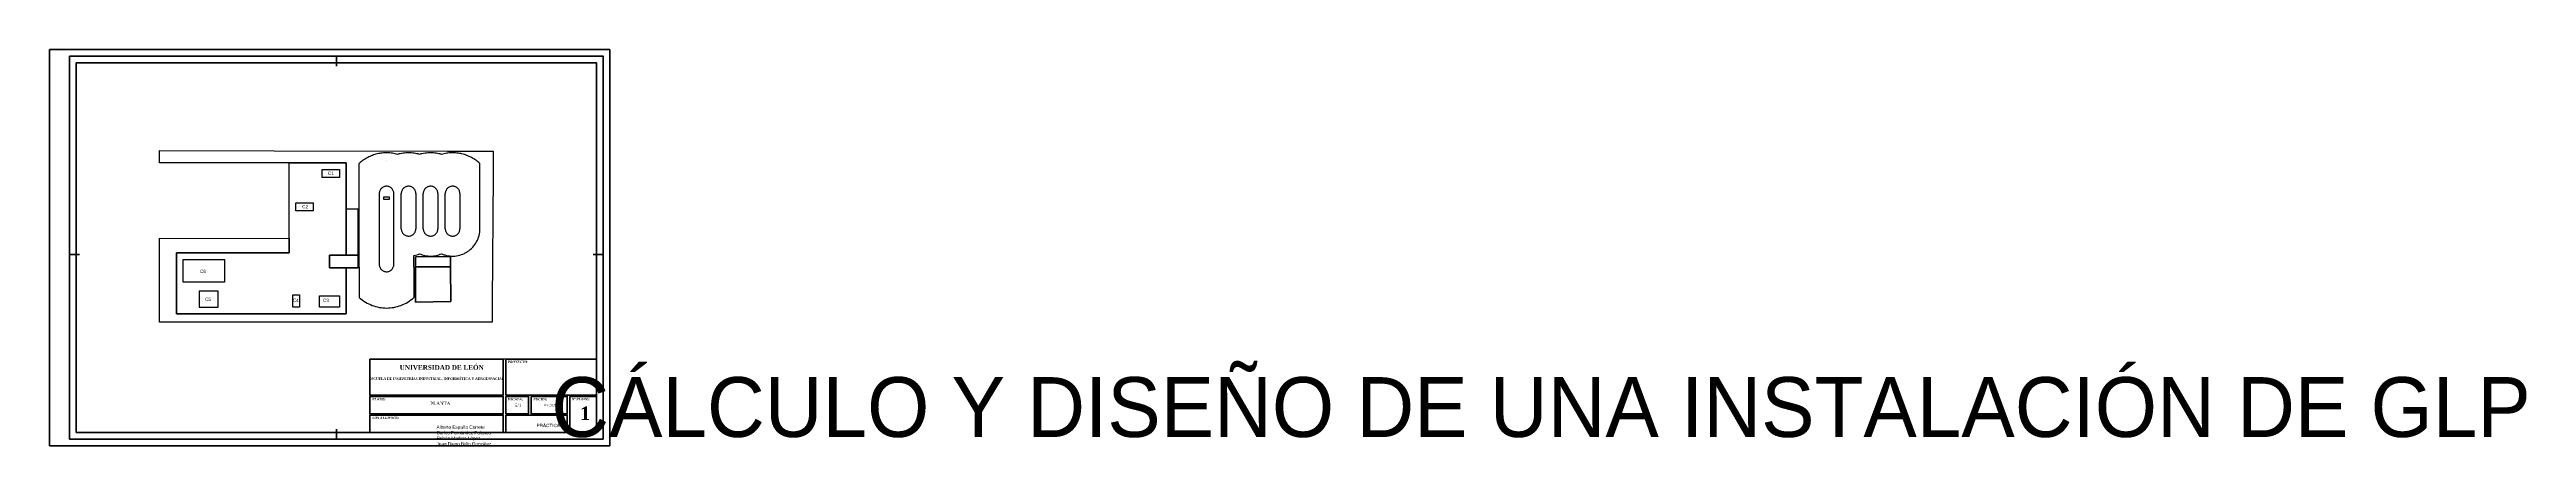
# Paper-space layout 'Presentación1' of a CAD drawing. Header units: metres. Extents: x -94 to 1762, y 47 to 344.
# The model-space entities are those that its viewports show. They can reach past a viewport. Long polylines and large blocks are cut down to what shows.
import ezdxf
from ezdxf.enums import TextEntityAlignment as Align

# ---------------------------------------------------------------- set-up
doc = ezdxf.new("R2018")
doc.units = ezdxf.units.M
doc.header["$LTSCALE"] = 25.4
doc.layers.get('0').update_dxf_attribs({"linetype": 'CONTINUOUS'})
doc.layers.add('CAJETÍN_bloque', color=7, linetype='CONTINUOUS', lineweight=70)
doc.layers.add('CAPA DE TEXTOS', color=250, linetype='CONTINUOUS', lineweight=18)
for name, color, linetype in [('CONSTRUCCION', 6, 'CONTINUOUS'), ('Consumidores', 130, 'CONTINUOUS'), ('Deposito', 110, 'CONTINUOUS'), ('FORMATO DE LÁMINA', 7, 'CONTINUOUS'), ('Nombres', 240, 'CONTINUOUS'), ('PARCELA', 7, 'CONTINUOUS')]:
    doc.layers.add(name, color=color, linetype=linetype)
doc.layers.add('VENTANAS', color=250, linetype='CONTINUOUS', plot=False)
doc.styles.add('Times New Roman 1.8 mm', font='times.ttf')
doc.styles.add('Times New Roman 2.5 mm', font='times.ttf', dxfattribs={"height": 0.0635})
doc.styles.add('TMR  1.8 mm Negrita', font='timesbd.ttf')
doc.styles.add('TMR 10 mm Negrita', font='timesbd.ttf', dxfattribs={"height": 0.254})
doc.styles.add('TMR 3.5 mm Negrita', font='timesbd.ttf', dxfattribs={"height": 0.0889})
doc.styles.add('TNR 1.8 mm cursiva negrita', font='timesbi.ttf')

# ---------------------------------------------------------------- blocks, each defined once
blk = doc.blocks.new('*U1')
at = {"layer": 'CAJETÍN_bloque'}
for points in [[(240, 65), (340, 65), (340, 38), (240, 38)], [(410, 65), (342, 65), (342, 38), (410, 38)], [(240, 37), (340, 37), (340, 24), (240, 24)], [(240, 23), (340, 23), (340, 10), (240, 10)], [(342, 37), (359, 37), (359, 24), (342, 24)], [(342, 10), (388, 10), (388, 23), (342, 23)], [(361, 37), (388, 37), (388, 24), (361, 24)], [(390, 37), (410, 37), (410, 10), (390, 10)]]:
    blk.add_lwpolyline(points, close=True, dxfattribs=at)
at = {"layer": 'FORMATO DE LÁMINA', "lineweight": 70}
for p, q in [((215, 284.5), (215, 292)), ((22.5, 143.5), (15, 143.5)), ((407.5, 143.5), (415, 143.5)), ((215, 12.5), (215, 5))]:
    blk.add_line(p, q, dxfattribs=at)
at = {"layer": 'FORMATO DE LÁMINA', "lineweight": 35}
blk.add_lwpolyline([(420, 297), (420, 0), (0, 0), (0, 297)], close=True, dxfattribs=at)
at = {"layer": 'FORMATO DE LÁMINA', "lineweight": 50}
blk.add_lwpolyline([(415, 5), (15, 5), (15, 292), (415, 292)], close=True, dxfattribs=at)
at = {"layer": 'FORMATO DE LÁMINA', "lineweight": 70, "ltscale": 25}
blk.add_lwpolyline([(20, 10), (20, 287), (410, 287), (410, 10)], close=True, dxfattribs=at)
at = {"layer": 'CAPA DE TEXTOS', "style": 'TMR 3.5 mm Negrita'}
blk.add_text('UNIVERSIDAD DE LEÓN', height=3.5, dxfattribs=at).set_placement((293.9, 60.5), align=Align.TOP_CENTER)
at = {"layer": 'CAPA DE TEXTOS', "style": 'TNR 1.8 mm cursiva negrita'}
for s, p in [('PROYECTO:', (343.4, 62)), ('PLANO:', (241.8, 34)), ('LOS ALUMNOS:', (241.8, 20.1)), ('ESCALA:', (343.4, 34)), ('FECHA:', (362.6, 34)), ('Nº PLANO:', (391.3, 34))]:
    blk.add_text(s, height=1.8, dxfattribs=at).set_placement(p)
at = {"layer": 'CAPA DE TEXTOS', "style": 'TMR  1.8 mm Negrita'}
blk.add_text('ESCUELA DE INGENIERÍAS INDUSTRIAL, INFORMÁTICA Y AEROESPACIAL', height=1.8, dxfattribs=at).set_placement((290, 48.9), align=Align.BOTTOM_CENTER)
at = {"layer": 'CAPA DE TEXTOS', "lineweight": 30, "flags": 104}
for tag, height, p in [('PROYECTO', 2.5, (376, 51.5)), ('ELALUMNO', 1.5, (290, 15.3)), ('TRABAJO', 1.8, (365, 16.5))]:
    blk.add_attdef(tag, text='', height=height, dxfattribs=at).set_placement(p, align=Align.MIDDLE_CENTER)
at = {"layer": 'CAPA DE TEXTOS', "style": 'Times New Roman 2.5 mm'}
for tag, p in [('PLANO', (292.9, 30.5)), ('ESCALA', (351.1, 29.1))]:
    blk.add_attdef(tag, text='', height=2.5, dxfattribs=at).set_placement(p, align=Align.CENTER)
at = {"layer": 'CAPA DE TEXTOS'}
for tag, height, style, p in [('FECHA', 1.8, 'Times New Roman 1.8 mm', (375.4, 30.5)), ('Nº', 10, 'TMR 10 mm Negrita', (401.5, 24.4))]:
    blk.add_attdef(tag, text='', height=height, dxfattribs=dict(at, style=style)).set_placement(p, align=Align.MIDDLE_CENTER)

msp = doc.modelspace()

# ---------------------------------------------------------------- linework, layer by layer
at = {"layer": 'CONSTRUCCION'}
for points in [[(7353.68, 119723.73), (7351.43, 119723.73), (7347.13, 119723.73), (7336.78, 119723.73), (7334.24, 119723.73), (7334.24, 119725.18), (7334.25, 119725.58), (7351.45, 119725.55), (7377.43, 119725.5), (7384.26, 119725.49), (7384.26, 119725.08), (7384.24, 119721.87), (7384.11, 119702.91), (7384.1, 119699.84), (7377.26, 119699.84), (7351.27, 119699.83), (7335.29, 119699.83), (7334.24, 119699.84), (7334.24, 119712.07), (7334.24, 119712.42), (7353.67, 119712.38), (7353.68, 119710.22), (7336.78, 119710.22), (7336.78, 119701.1), (7362.23, 119701.09), (7362.24, 119708), (7364.01, 119708), (7364.01, 119709.91), (7364.02, 119716.81), (7362.24, 119716.82), (7362.24, 119723.73), (7353.68, 119723.73)], [(7362.24, 119708), (7362.23, 119701.09), (7336.78, 119701.1), (7336.78, 119710.22), (7353.68, 119710.22), (7353.67, 119712.38), (7353.67, 119712.71), (7353.67, 119714.6), (7353.68, 119723.73), (7362.24, 119723.73), (7362.24, 119716.82), (7362.24, 119709.91), (7359.74, 119709.91), (7359.74, 119708), (7362.24, 119708)], [(7362.24, 119709.91), (7362.24, 119716.82), (7364.02, 119716.81), (7364.01, 119709.91), (7362.24, 119709.91)], [(7362.24, 119708), (7359.74, 119708), (7359.74, 119709.91), (7362.24, 119709.91), (7364.01, 119709.91), (7364.01, 119708), (7362.24, 119708)], [(7377.89, 119708.15), (7377.88, 119709.67), (7372.6, 119709.64), (7372.6, 119708.12), (7372.64, 119702.84), (7377.91, 119702.95), (7377.89, 119708.15)], [(7372.6, 119708.12), (7372.6, 119709.64), (7377.88, 119709.67), (7377.89, 119708.15), (7372.6, 119708.12)], [(7377.89, 119708.15), (7377.91, 119702.95), (7372.64, 119702.84), (7372.6, 119708.12), (7377.89, 119708.15)]]:
    msp.add_lwpolyline(points, dxfattribs=at)
at = {"layer": 'Consumidores', "linetype": 'Continuous'}
for p, q in [((7358.64, 119721.53), (7358.64, 119722.73)), ((7358.64, 119722.73), (7361.24, 119722.73)), ((7361.24, 119721.53), (7358.64, 119721.53)), ((7361.24, 119722.73), (7361.24, 119721.53)), ((7354.67, 119716.53), (7354.67, 119717.73)), ((7354.67, 119717.73), (7357.27, 119717.73)), ((7357.27, 119716.53), (7354.67, 119716.53)), ((7357.27, 119717.73), (7357.27, 119716.53)), ((7336.78, 119710.22), (7337.78, 119710.22)), ((7337.78, 119709.22), (7343.98, 119709.22)), ((7337.78, 119705.82), (7337.78, 119709.22)), ((7343.98, 119709.22), (7343.98, 119705.82)), ((7343.98, 119705.82), (7337.78, 119705.82)), ((7340.18, 119704.5), (7340.18, 119702.1)), ((7343.03, 119704.5), (7340.18, 119704.5)), ((7340.18, 119702.1), (7343.03, 119702.1)), ((7343.03, 119702.1), (7343.03, 119704.5)), ((7354.23, 119702.09), (7354.23, 119703.96)), ((7354.23, 119703.96), (7355.23, 119703.96)), ((7355.23, 119702.09), (7354.23, 119702.09)), ((7355.23, 119703.96), (7355.23, 119702.09)), ((7358.23, 119702.09), (7358.23, 119703.79)), ((7358.23, 119703.79), (7361.23, 119703.79)), ((7361.23, 119702.09), (7358.23, 119702.09)), ((7361.23, 119703.79), (7361.23, 119702.09))]:
    msp.add_line(p, q, dxfattribs=at)
at = {"layer": 'Deposito', "linetype": 'Continuous'}
for p, q in [((7368.34, 119724.14), (7368.34, 119724.14)), ((7364.18, 119708.07), (7364.18, 119723.65)), ((7382.28, 119713.85), (7382.28, 119723.65)), ((7367.18, 119719.13), (7367.18, 119708.51)), ((7367.88, 119718.23), (7367.88, 119718.63)), ((7367.88, 119718.63), (7368.68, 119718.63)), ((7368.68, 119718.23), (7367.88, 119718.23)), ((7368.68, 119718.63), (7368.68, 119718.23)), ((7369.38, 119708.51), (7369.38, 119719.13)), ((7370.48, 119713.85), (7370.48, 119719.13)), ((7372.68, 119719.13), (7372.68, 119713.85)), ((7373.78, 119713.85), (7373.78, 119719.13)), ((7375.98, 119719.13), (7375.98, 119713.85)), ((7377.08, 119713.85), (7377.08, 119719.13)), ((7379.28, 119719.13), (7379.28, 119713.85)), ((7372.38, 119708.07), (7372.38, 119709.83)), ((7364.18, 119708.07), (7364.18, 119703.56)), ((7372.38, 119708.07), (7372.38, 119703.56))]:
    msp.add_line(p, q, dxfattribs=at)
for centre, radius, start, end in [((7368.28, 119719.13), 6.1, 74.3065, 132.2318), ((7371.58, 119719.13), 6.1, 74.3065, 105.6935), ((7374.88, 119719.13), 6.1, 74.3065, 105.6935), ((7378.18, 119719.13), 6.1, 47.7682, 105.6935), ((7368.28, 119719.13), 1.1, 0, 180), ((7371.58, 119719.13), 1.1, 0, 180), ((7374.88, 119719.13), 1.1, 0, 180), ((7378.18, 119719.13), 1.1, 0, 180), ((7371.58, 119713.85), 1.1, 180, 0), ((7374.88, 119713.85), 1.1, 180, 0), ((7378.18, 119713.85), 4.1, 246.2693, 0), ((7378.18, 119713.85), 1.1, 180, 0), ((7371.58, 119713.85), 4.1, 281.2518, 293.7307), ((7374.88, 119713.85), 4.1, 246.2693, 293.7307), ((7368.28, 119708.51), 1.1, 180, 0), ((7368.28, 119708.07), 6.1, 227.7682, 312.2318)]:
    msp.add_arc(centre, radius, start, end, dxfattribs=at)
at = {"layer": 'PARCELA'}
msp.add_lwpolyline([(7334.24, 119712.07), (7334.24, 119712.42), (7353.67, 119712.38), (7353.67, 119712.71), (7353.67, 119714.6), (7353.68, 119723.73), (7351.43, 119723.73), (7347.13, 119723.73), (7336.78, 119723.73), (7334.24, 119723.73), (7334.24, 119725.18), (7334.25, 119725.58), (7351.45, 119725.55), (7377.43, 119725.5), (7384.26, 119725.49), (7384.26, 119725.08), (7384.24, 119721.87), (7384.11, 119702.91), (7384.1, 119699.84), (7377.26, 119699.84), (7351.27, 119699.83), (7335.29, 119699.83), (7334.24, 119699.84), (7334.24, 119712.07)], dxfattribs=at)

# ---------------------------------------------------------------- texts
at = {"layer": 'Nombres', "linetype": 'Continuous', "char_height": 0.5, "width": 0.875, "attachment_point": 1}
for s, insert in [('C1', (7359.49, 119722.42)), ('C2', (7355.64, 119717.42)), ('C6', (7340.32, 119707.72)), ('C5', (7341.08, 119703.53)), ('C4', (7354.23, 119703.38))]:
    msp.add_mtext(s, dxfattribs=dict(at, insert=insert))
at = {"layer": 'Nombres', "linetype": 'Continuous', "insert": (7358.77, 119703.36), "char_height": 0.5, "attachment_point": 1}
msp.add_mtext_dynamic_manual_height_columns('C3', width=1.8783, gutter_width=0.0254, heights=[0], dxfattribs=at)

psp = doc.layouts.new('Presentación1')

# ---------------------------------------------------------------- linework, layer by layer
at = {"layer": 'VENTANAS', "linetype": 'Continuous'}
psp.add_lwpolyline([(-74.4, 334), (315.6, 334), (315.6, 112), (145.6, 112), (145.6, 57), (-74.4, 57), (-74.4, 334)], close=True, dxfattribs=at)

# ---------------------------------------------------------------- block references
at = {"linetype": 'Continuous'}
ref = psp.add_blockref('*U1', (-94.4, 47), dxfattribs=at)
ref.add_attrib('PLANO', 'PLANTA', dxfattribs={"layer": 'CAPA DE TEXTOS', "height": 2.5, "style": 'Times New Roman 2.5 mm'}).set_placement((198.5, 77.5), align=Align.CENTER)
lines = psp.add_mtext('Alberto España Carrete\\PCarlos Fernández Palanca\\PRubén Modino López\\PJuan Diego Niño González', dxfattribs={"layer": 'CAPA DE TEXTOS', "insert": (195.6, 62.3), "char_height": 2.5, "attachment_point": 1})
ref.add_attrib('ELALUMNO', '', (195.6, 62.3), dxfattribs={"flags": 104}).embed_mtext(lines)
lines = psp.add_mtext('CÁLCULO Y DISEÑO DE UNA INSTALACIÓN DE GLP  ', dxfattribs={"layer": 'CAPA DE TEXTOS', "insert": (281.6, 98.5), "char_height": 44.867, "attachment_point": 1})
ref.add_attrib('PROYECTO', '', (281.6, 98.5), dxfattribs={"flags": 104}).embed_mtext(lines)
ref.add_attrib('FECHA', '05/2026', dxfattribs={"layer": 'CAPA DE TEXTOS', "height": 1.8, "style": 'Times New Roman 1.8 mm'}).set_placement((281, 77.5), align=Align.MIDDLE_CENTER)
ref.add_attrib('Nº', '1', dxfattribs={"layer": 'CAPA DE TEXTOS', "height": 10, "style": 'TMR 10 mm Negrita'}).set_placement((307, 71.4), align=Align.MIDDLE_CENTER)
lines = psp.add_mtext('PRÁCTICA', dxfattribs={"layer": 'CAPA DE TEXTOS', "insert": (270.6, 63.5), "char_height": 2.5, "attachment_point": 1})
ref.add_attrib('TRABAJO', '', (270.6, 63.5), dxfattribs={"flags": 104}).embed_mtext(lines)
ref.add_attrib('ESCALA', '5/1', dxfattribs={"layer": 'CAPA DE TEXTOS', "height": 2.5, "style": 'Times New Roman 2.5 mm'}).set_placement((256.7, 76.1), align=Align.CENTER)

# ---------------------------------------------------------------- viewports
at = {"layer": '0', "linetype": 'Continuous'}
vp = psp.add_viewport(center=(120.6, 195.5), size=(390, 277), view_center_point=(7360.77, 119711.01), view_height=55.4, dxfattribs=at)
vp.dxf.flags = 0x10000  # cut along an outline
vp.dxf.clipping_boundary_handle = psp.add_lwpolyline([(-74.4, 334), (315.6, 334), (315.6, 112), (145.6, 112), (145.6, 57), (-74.4, 57), (-74.4, 334)], format="xyb", close=True, dxfattribs={"invisible": 1}).dxf.handle

doc.saveas('drawing.dxf')
